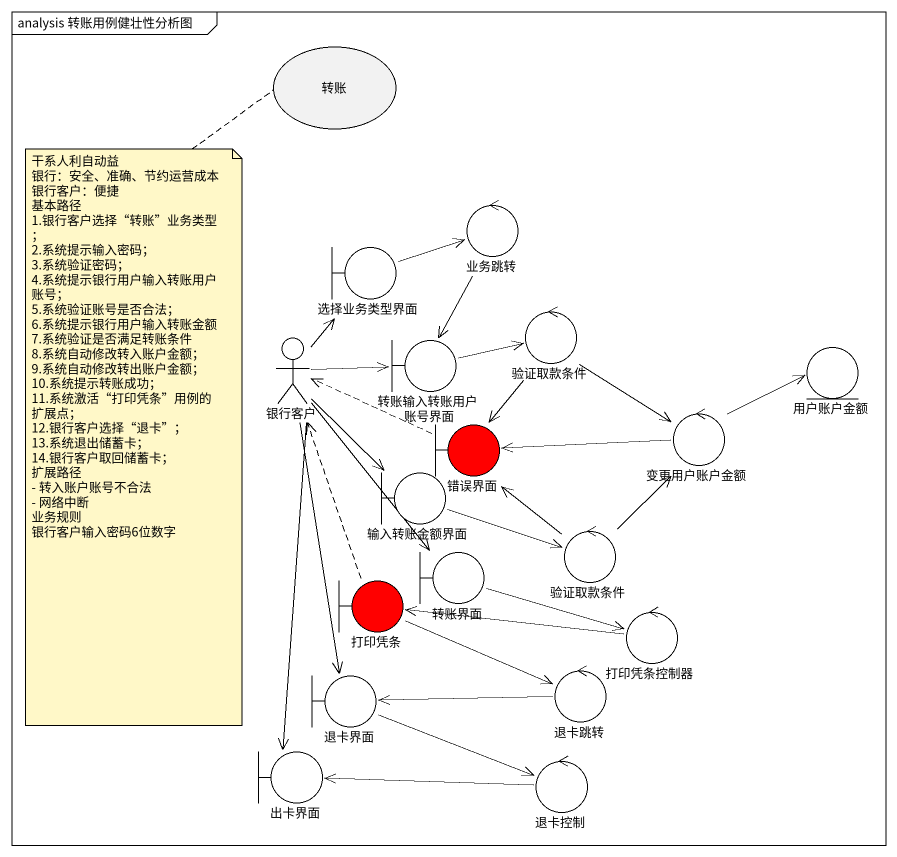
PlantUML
@startuml
mainframe analysis 转账用例健壮性分析图
usecase 转账
control 业务跳转
boundary 选择业务类型界面
control 验证取款条件
actor 银行客户
boundary 转账输入转账用户账号界面
entity 用户账户金额
boundary 错误界面 #FF0000
control 变更用户账户金额
boundary 输入转账金额界面
control "验证取款条件" as 验证取款条件_2
boundary 打印凭条 #FF0000
boundary 转账界面
control 打印凭条控制器
boundary 退卡界面
control 退卡跳转
boundary 出卡界面
control 退卡控制
业务跳转 --> 转账输入转账用户账号界面
选择业务类型界面 -right-> 业务跳转
验证取款条件 --> 错误界面
验证取款条件 --> 变更用户账户金额
银行客户 -up-> 选择业务类型界面
银行客户 -right-> 转账输入转账用户账号界面
银行客户 --> 输入转账金额界面
银行客户 --> 转账界面
银行客户 --> 退卡界面
银行客户 --> 出卡界面
转账输入转账用户账号界面 -right-> 验证取款条件
错误界面 .left.> 银行客户
变更用户账户金额 -right-> 用户账户金额
变更用户账户金额 -left-> 错误界面
输入转账金额界面 -right-> 验证取款条件_2
验证取款条件_2 -up-> 错误界面
验证取款条件_2 -up-> 变更用户账户金额
打印凭条 .up.> 银行客户
打印凭条 -right-> 退卡跳转
转账界面 -right-> 打印凭条控制器
打印凭条控制器 -left-> 打印凭条
退卡界面 -right-> 退卡控制
退卡跳转 -left-> 退卡界面
退卡控制 -left-> 出卡界面
note bottom of 转账
  干系人利自动益
  银行：安全、准确、节约运营成本
  银行客户：便捷
  基本路径
  1.银行客户选择“转账”业务类型；
  2.系统提示输入密码；
  3.系统验证密码；
  4.系统提示银行用户输入转账用户账号；
  5.系统验证账号是否合法；
  6.系统提示银行用户输入转账金额
  7.系统验证是否满足转账条件
  8.系统自动修改转入账户金额；
  9.系统自动修改转出账户金额；
  10.系统提示转账成功；
  11.系统激活“打印凭条”用例的扩展点；
  12.银行客户选择“退卡”；
  13.系统退出储蓄卡；
  14.银行客户取回储蓄卡；
  扩展路径
  - 转入账户账号不合法
  - 网络中断
  业务规则
  银行客户输入密码6位数字
end note
@enduml
